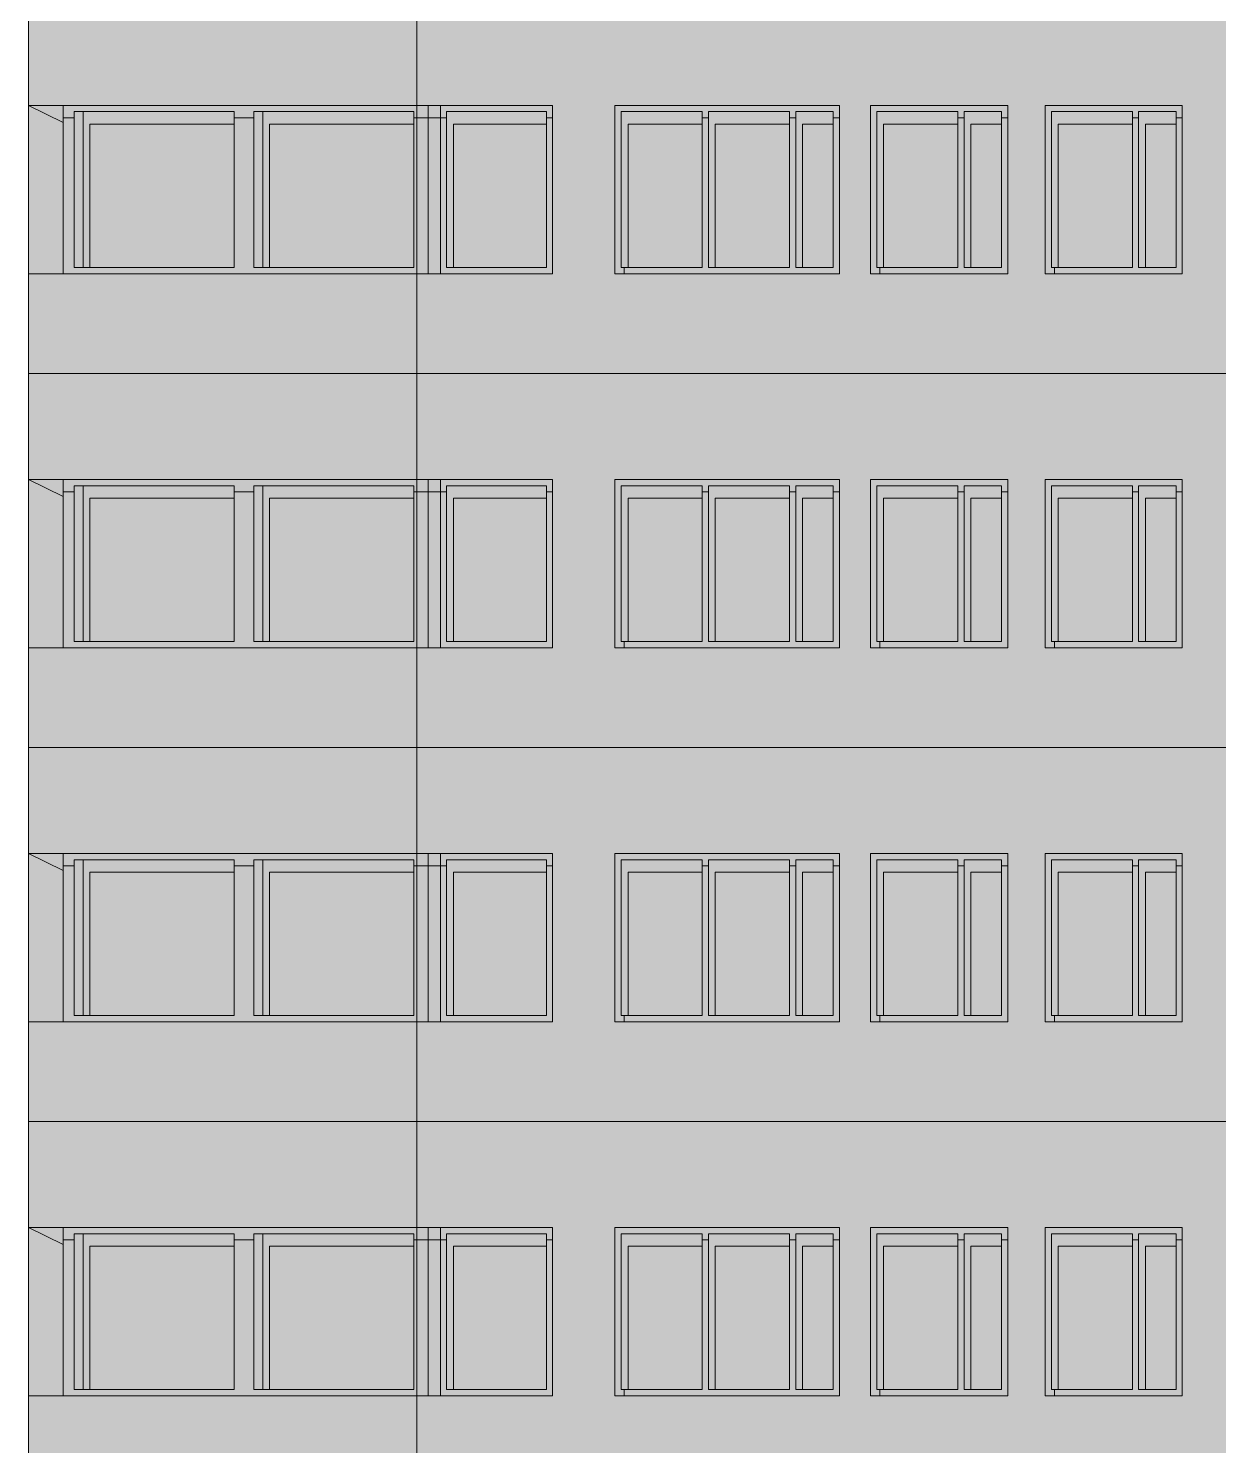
# Model space of a CAD drawing. Header units: millimetres. Extents: x 145836 to 266027, y 108786 to 206069.
# Drawn here: x 154510 to 159283, y 181599 to 187283 of the extents above; entities that cross this region are included whole.
import ezdxf

# ---------------------------------------------------------------- set-up
doc = ezdxf.new("R2010")
doc.units = ezdxf.units.MM
doc.layers.get('0').update_dxf_attribs({"color": 250})
doc.layers.add('hatch1', color=7, linetype='Continuous')

msp = doc.modelspace()

# ---------------------------------------------------------------- hatches: boundary and pattern name
at = {"lineweight": 13, "true_color": 0x787878}
for points in [[(154649.6, 186974), (154509.6, 186974), (154509.6, 186299), (154649.6, 186299)], [(154649.6, 185474), (154509.6, 185474), (154509.6, 184799), (154649.6, 184799)], [(154649.6, 183974), (154509.6, 183974), (154509.6, 183299), (154649.6, 183299)], [(154649.6, 182474), (154509.6, 182474), (154509.6, 181799), (154649.6, 181799)]]:
    msp.add_hatch(color=8, dxfattribs=at).paths.add_polyline_path(points)
at = {"lineweight": 13, "true_color": 0x5c5c5c}
for points in [[(154649.6, 186974), (154509.6, 186974), (154649.6, 186905.3)], [(154649.6, 185474), (154509.6, 185474), (154649.6, 185405.3)], [(154649.6, 183974), (154509.6, 183974), (154649.6, 183905.3)], [(154649.6, 182474), (154509.6, 182474), (154649.6, 182405.3)]]:
    msp.add_hatch(color=251, dxfattribs=at).paths.add_polyline_path(points)
at = {"lineweight": 13}
for color, points in [(253, [(154693.5, 186949), (155335.1, 186949), (155335.1, 186924), (155414.4, 186924), (155414.4, 186949), (156056, 186949), (156056, 186924), (156113, 186924), (156113, 186974), (154649.6, 186974), (154649.6, 186924), (154693.5, 186924)]), (255, [(154649.6, 186299), (156113, 186299), (156113, 186924), (156056, 186924), (156056, 186324), (155414.4, 186324), (155414.4, 186924), (155335.1, 186924), (155335.1, 186324), (154693.5, 186324), (154693.5, 186924), (154649.6, 186924)]), (253, [(154693.5, 185449), (155335.1, 185449), (155335.1, 185424), (155414.4, 185424), (155414.4, 185449), (156056, 185449), (156056, 185424), (156113, 185424), (156113, 185474), (154649.6, 185474), (154649.6, 185424), (154693.5, 185424)]), (255, [(154649.6, 184799), (156113, 184799), (156113, 185424), (156056, 185424), (156056, 184824), (155414.4, 184824), (155414.4, 185424), (155335.1, 185424), (155335.1, 184824), (154693.5, 184824), (154693.5, 185424), (154649.6, 185424)]), (253, [(154693.5, 183949), (155335.1, 183949), (155335.1, 183924), (155414.4, 183924), (155414.4, 183949), (156056, 183949), (156056, 183924), (156113, 183924), (156113, 183974), (154649.6, 183974), (154649.6, 183924), (154693.5, 183924)]), (255, [(154649.6, 183299), (156113, 183299), (156113, 183924), (156056, 183924), (156056, 183324), (155414.4, 183324), (155414.4, 183924), (155335.1, 183924), (155335.1, 183324), (154693.5, 183324), (154693.5, 183924), (154649.6, 183924)]), (253, [(154693.5, 182449), (155335.1, 182449), (155335.1, 182424), (155414.4, 182424), (155414.4, 182449), (156056, 182449), (156056, 182424), (156113, 182424), (156113, 182474), (154649.6, 182474), (154649.6, 182424), (154693.5, 182424)]), (255, [(154649.6, 181799), (156113, 181799), (156113, 182424), (156056, 182424), (156056, 181824), (155414.4, 181824), (155414.4, 182424), (155335.1, 182424), (155335.1, 181824), (154693.5, 181824), (154693.5, 182424), (154649.6, 182424)])]:
    msp.add_hatch(color=color, dxfattribs=at).paths.add_polyline_path(points)
h = msp.add_hatch(color=253, dxfattribs=at)
h.paths.add_polyline_path([(156113, 186974), (156113, 186924), (156162.1, 186924), (156162.1, 186974)])
h.paths.add_polyline_path([(156187.1, 186949), (156587.1, 186949), (156587.1, 186924), (156612.1, 186924), (156612.1, 186974), (156162.1, 186974), (156162.1, 186924), (156187.1, 186924)])
h = msp.add_hatch(color=253, dxfattribs=at)
h.dxf.hatch_style = 1
h.paths.add_polyline_path([(157762.1, 186974), (156862.1, 186974), (156862.1, 186299), (156899.5, 186299), (156899.5, 186324), (156887.1, 186324), (156887.1, 186949), (157212.1, 186949), (157212.1, 186924), (157237.1, 186924), (157237.1, 186949), (157562.1, 186949), (157562.1, 186924), (157587.1, 186924), (157587.1, 186949), (157737.1, 186949), (157737.1, 186924), (157762.1, 186924)])
h = msp.add_hatch(color=253, dxfattribs=at)
h.paths.add_polyline_path([(157887.1, 186299), (157924.5, 186299), (157924.5, 186324), (157912.1, 186324), (157912.1, 186949), (158237.1, 186949), (158237.1, 186924), (158262.1, 186924), (158262.1, 186949), (158412.1, 186949), (158412.1, 186924), (158437.1, 186924), (158437.1, 186974), (157887.1, 186974)])
h.paths.add_polyline_path([(158587.1, 186299), (158624.5, 186299), (158624.5, 186324), (158612.1, 186324), (158612.1, 186949), (158937.1, 186949), (158937.1, 186924), (158962.1, 186924), (158962.1, 186949), (159112.1, 186949), (159112.1, 186924), (159137.1, 186924), (159137.1, 186974), (158587.1, 186974)])
at = {"lineweight": 13, "true_color": 0x787878}
h = msp.add_hatch(color=8, dxfattribs=at)
h.paths.add_polyline_path([(154728.9, 186949), (154693.5, 186949), (154693.5, 186324), (154728.9, 186324)])
h.paths.add_polyline_path([(155449.7, 186949), (155414.4, 186949), (155414.4, 186324), (155449.7, 186324)])
at = {"lineweight": 13, "true_color": 0x5c6d75}
for points in [[(155335.1, 186899), (155335.1, 186949), (154728.9, 186949), (154728.9, 186324), (154756.3, 186324), (154756.3, 186899)], [(155335.1, 185399), (155335.1, 185449), (154728.9, 185449), (154728.9, 184824), (154756.3, 184824), (154756.3, 185399)], [(155335.1, 183899), (155335.1, 183949), (154728.9, 183949), (154728.9, 183324), (154756.3, 183324), (154756.3, 183899)], [(155335.1, 182399), (155335.1, 182449), (154728.9, 182449), (154728.9, 181824), (154756.3, 181824), (154756.3, 182399)]]:
    msp.add_hatch(color=147, dxfattribs=at).paths.add_polyline_path(points)
at = {"lineweight": 13, "true_color": 0x70858f}
h = msp.add_hatch(color=8, dxfattribs=at)
h.paths.add_polyline_path([(154756.3, 186899), (154756.3, 186324), (155335.1, 186324), (155335.1, 186899)])
h.paths.add_polyline_path([(155477.1, 186324), (156056, 186324), (156056, 186899), (155477.1, 186899)])
at = {"lineweight": 13, "true_color": 0x5c6d75}
h = msp.add_hatch(color=147, dxfattribs=at)
h.paths.add_polyline_path([(156587.1, 186899), (156587.1, 186949), (156187.1, 186949), (156187.1, 186324), (156214.5, 186324), (156214.5, 186899)])
h.paths.add_polyline_path([(156056, 186899), (156056, 186949), (155449.7, 186949), (155449.7, 186324), (155477.1, 186324), (155477.1, 186899)])
at = {"lineweight": 13}
h = msp.add_hatch(color=255, dxfattribs=at)
h.paths.add_polyline_path([(156187.1, 186924), (156162.1, 186924), (156162.1, 186299), (156612.1, 186299), (156612.1, 186924), (156587.1, 186924), (156587.1, 186324), (156187.1, 186324)])
h.paths.add_polyline_path([(156162.1, 186924), (156113, 186924), (156113, 186299), (156162.1, 186299)])
at = {"lineweight": 13, "true_color": 0x70858f}
for points in [[(156587.1, 186899), (156214.5, 186899), (156214.5, 186324), (156587.1, 186324)], [(156587.1, 185399), (156214.5, 185399), (156214.5, 184824), (156587.1, 184824)], [(156587.1, 183899), (156214.5, 183899), (156214.5, 183324), (156587.1, 183324)], [(156587.1, 182399), (156214.5, 182399), (156214.5, 181824), (156587.1, 181824)]]:
    msp.add_hatch(color=8, dxfattribs=at).paths.add_polyline_path(points)
at = {"lineweight": 13, "true_color": 0x5c6d75}
h = msp.add_hatch(color=147, dxfattribs=at)
h.dxf.hatch_style = 1
h.paths.add_polyline_path([(157212.1, 186899), (157212.1, 186949), (156887.1, 186949), (156887.1, 186324), (156914.5, 186324), (156914.5, 186899)])
h.paths.add_polyline_path([(157562.1, 186899), (157562.1, 186949), (157237.1, 186949), (157237.1, 186324), (157264.5, 186324), (157264.5, 186899)])
h.paths.add_polyline_path([(157737.1, 186899), (157737.1, 186949), (157587.1, 186949), (157587.1, 186324), (157614.5, 186324), (157614.5, 186899)])
at = {"lineweight": 13}
h = msp.add_hatch(color=255, dxfattribs=at)
h.dxf.hatch_style = 1
h.paths.add_polyline_path([(157762.1, 186924), (157737.1, 186924), (157737.1, 186324), (157587.1, 186324), (157587.1, 186924), (157562.1, 186924), (157562.1, 186324), (157237.1, 186324), (157237.1, 186924), (157212.1, 186924), (157212.1, 186324), (156899.5, 186324), (156899.5, 186299), (157762.1, 186299)])
at = {"lineweight": 13, "true_color": 0x70858f}
h = msp.add_hatch(color=8, dxfattribs=at)
h.dxf.hatch_style = 1
h.paths.add_polyline_path([(157212.1, 186899), (156914.5, 186899), (156914.5, 186324), (157212.1, 186324)])
h.paths.add_polyline_path([(157264.5, 186324), (157562.1, 186324), (157562.1, 186899), (157264.5, 186899)])
h.paths.add_polyline_path([(157737.1, 186899), (157614.5, 186899), (157614.5, 186324), (157737.1, 186324)])
at = {"lineweight": 13, "true_color": 0x5c6d75}
h = msp.add_hatch(color=147, dxfattribs=at)
h.paths.add_polyline_path([(157912.1, 186949), (157912.1, 186324), (157939.5, 186324), (157939.5, 186899), (158237.1, 186899), (158237.1, 186949)])
h.paths.add_polyline_path([(158262.1, 186949), (158262.1, 186324), (158289.5, 186324), (158289.5, 186899), (158412.1, 186899), (158412.1, 186949)])
at = {"lineweight": 13}
h = msp.add_hatch(color=255, dxfattribs=at)
h.paths.add_polyline_path([(158412.1, 186324), (158262.1, 186324), (158262.1, 186924), (158237.1, 186924), (158237.1, 186324), (157924.5, 186324), (157924.5, 186299), (158437.1, 186299), (158437.1, 186924), (158412.1, 186924)])
h.paths.add_polyline_path([(159137.1, 186924), (159112.1, 186924), (159112.1, 186324), (158962.1, 186324), (158962.1, 186924), (158937.1, 186924), (158937.1, 186324), (158624.5, 186324), (158624.5, 186299), (159137.1, 186299)])
at = {"lineweight": 13, "true_color": 0x70858f}
h = msp.add_hatch(color=8, dxfattribs=at)
h.paths.add_polyline_path([(158937.1, 186899), (158639.5, 186899), (158639.5, 186324), (158937.1, 186324)])
h.paths.add_polyline_path([(158989.5, 186324), (159112.1, 186324), (159112.1, 186899), (158989.5, 186899)])
h.paths.add_polyline_path([(158412.1, 186899), (158289.5, 186899), (158289.5, 186324), (158412.1, 186324)])
h.paths.add_polyline_path([(158237.1, 186899), (157939.5, 186899), (157939.5, 186324), (158237.1, 186324)])
at = {"lineweight": 13, "true_color": 0x5c6d75}
h = msp.add_hatch(color=147, dxfattribs=at)
h.paths.add_polyline_path([(158937.1, 186899), (158937.1, 186949), (158612.1, 186949), (158612.1, 186324), (158639.5, 186324), (158639.5, 186899)])
h.paths.add_polyline_path([(159112.1, 186899), (159112.1, 186949), (158962.1, 186949), (158962.1, 186324), (158989.5, 186324), (158989.5, 186899)])
at = {"lineweight": 13}
h = msp.add_hatch(color=253, dxfattribs=at)
h.paths.add_polyline_path([(156113, 185474), (156113, 185424), (156162.1, 185424), (156162.1, 185474)])
h.paths.add_polyline_path([(156187.1, 185449), (156587.1, 185449), (156587.1, 185424), (156612.1, 185424), (156612.1, 185474), (156162.1, 185474), (156162.1, 185424), (156187.1, 185424)])
h = msp.add_hatch(color=253, dxfattribs=at)
h.dxf.hatch_style = 1
h.paths.add_polyline_path([(157762.1, 185474), (156862.1, 185474), (156862.1, 184799), (156899.5, 184799), (156899.5, 184824), (156887.1, 184824), (156887.1, 185449), (157212.1, 185449), (157212.1, 185424), (157237.1, 185424), (157237.1, 185449), (157562.1, 185449), (157562.1, 185424), (157587.1, 185424), (157587.1, 185449), (157737.1, 185449), (157737.1, 185424), (157762.1, 185424)])
h = msp.add_hatch(color=253, dxfattribs=at)
h.paths.add_polyline_path([(157887.1, 184799), (157924.5, 184799), (157924.5, 184824), (157912.1, 184824), (157912.1, 185449), (158237.1, 185449), (158237.1, 185424), (158262.1, 185424), (158262.1, 185449), (158412.1, 185449), (158412.1, 185424), (158437.1, 185424), (158437.1, 185474), (157887.1, 185474)])
h.paths.add_polyline_path([(158587.1, 184799), (158624.5, 184799), (158624.5, 184824), (158612.1, 184824), (158612.1, 185449), (158937.1, 185449), (158937.1, 185424), (158962.1, 185424), (158962.1, 185449), (159112.1, 185449), (159112.1, 185424), (159137.1, 185424), (159137.1, 185474), (158587.1, 185474)])
at = {"lineweight": 13, "true_color": 0x787878}
h = msp.add_hatch(color=8, dxfattribs=at)
h.paths.add_polyline_path([(154728.9, 185449), (154693.5, 185449), (154693.5, 184824), (154728.9, 184824)])
h.paths.add_polyline_path([(155449.7, 185449), (155414.4, 185449), (155414.4, 184824), (155449.7, 184824)])
at = {"lineweight": 13, "true_color": 0x5c6d75}
h = msp.add_hatch(color=147, dxfattribs=at)
h.paths.add_polyline_path([(156587.1, 185399), (156587.1, 185449), (156187.1, 185449), (156187.1, 184824), (156214.5, 184824), (156214.5, 185399)])
h.paths.add_polyline_path([(156056, 185399), (156056, 185449), (155449.7, 185449), (155449.7, 184824), (155477.1, 184824), (155477.1, 185399)])
at = {"lineweight": 13}
h = msp.add_hatch(color=255, dxfattribs=at)
h.paths.add_polyline_path([(156187.1, 185424), (156162.1, 185424), (156162.1, 184799), (156612.1, 184799), (156612.1, 185424), (156587.1, 185424), (156587.1, 184824), (156187.1, 184824)])
h.paths.add_polyline_path([(156162.1, 185424), (156113, 185424), (156113, 184799), (156162.1, 184799)])
at = {"lineweight": 13, "true_color": 0x5c6d75}
h = msp.add_hatch(color=147, dxfattribs=at)
h.dxf.hatch_style = 1
h.paths.add_polyline_path([(157212.1, 185399), (157212.1, 185449), (156887.1, 185449), (156887.1, 184824), (156914.5, 184824), (156914.5, 185399)])
h.paths.add_polyline_path([(157562.1, 185399), (157562.1, 185449), (157237.1, 185449), (157237.1, 184824), (157264.5, 184824), (157264.5, 185399)])
h.paths.add_polyline_path([(157737.1, 185399), (157737.1, 185449), (157587.1, 185449), (157587.1, 184824), (157614.5, 184824), (157614.5, 185399)])
at = {"lineweight": 13}
h = msp.add_hatch(color=255, dxfattribs=at)
h.dxf.hatch_style = 1
h.paths.add_polyline_path([(157762.1, 185424), (157737.1, 185424), (157737.1, 184824), (157587.1, 184824), (157587.1, 185424), (157562.1, 185424), (157562.1, 184824), (157237.1, 184824), (157237.1, 185424), (157212.1, 185424), (157212.1, 184824), (156899.5, 184824), (156899.5, 184799), (157762.1, 184799)])
at = {"lineweight": 13, "true_color": 0x5c6d75}
h = msp.add_hatch(color=147, dxfattribs=at)
h.paths.add_polyline_path([(157912.1, 185449), (157912.1, 184824), (157939.5, 184824), (157939.5, 185399), (158237.1, 185399), (158237.1, 185449)])
h.paths.add_polyline_path([(158262.1, 185449), (158262.1, 184824), (158289.5, 184824), (158289.5, 185399), (158412.1, 185399), (158412.1, 185449)])
at = {"lineweight": 13}
h = msp.add_hatch(color=255, dxfattribs=at)
h.paths.add_polyline_path([(158412.1, 184824), (158262.1, 184824), (158262.1, 185424), (158237.1, 185424), (158237.1, 184824), (157924.5, 184824), (157924.5, 184799), (158437.1, 184799), (158437.1, 185424), (158412.1, 185424)])
h.paths.add_polyline_path([(159137.1, 185424), (159112.1, 185424), (159112.1, 184824), (158962.1, 184824), (158962.1, 185424), (158937.1, 185424), (158937.1, 184824), (158624.5, 184824), (158624.5, 184799), (159137.1, 184799)])
at = {"lineweight": 13, "true_color": 0x5c6d75}
h = msp.add_hatch(color=147, dxfattribs=at)
h.paths.add_polyline_path([(158937.1, 185399), (158937.1, 185449), (158612.1, 185449), (158612.1, 184824), (158639.5, 184824), (158639.5, 185399)])
h.paths.add_polyline_path([(159112.1, 185399), (159112.1, 185449), (158962.1, 185449), (158962.1, 184824), (158989.5, 184824), (158989.5, 185399)])
at = {"lineweight": 13, "true_color": 0x70858f}
h = msp.add_hatch(color=8, dxfattribs=at)
h.paths.add_polyline_path([(154756.3, 185399), (154756.3, 184824), (155335.1, 184824), (155335.1, 185399)])
h.paths.add_polyline_path([(155477.1, 184824), (156056, 184824), (156056, 185399), (155477.1, 185399)])
h = msp.add_hatch(color=8, dxfattribs=at)
h.dxf.hatch_style = 1
h.paths.add_polyline_path([(157212.1, 185399), (156914.5, 185399), (156914.5, 184824), (157212.1, 184824)])
h.paths.add_polyline_path([(157264.5, 184824), (157562.1, 184824), (157562.1, 185399), (157264.5, 185399)])
h.paths.add_polyline_path([(157737.1, 185399), (157614.5, 185399), (157614.5, 184824), (157737.1, 184824)])
h = msp.add_hatch(color=8, dxfattribs=at)
h.paths.add_polyline_path([(158937.1, 185399), (158639.5, 185399), (158639.5, 184824), (158937.1, 184824)])
h.paths.add_polyline_path([(158989.5, 184824), (159112.1, 184824), (159112.1, 185399), (158989.5, 185399)])
h.paths.add_polyline_path([(158412.1, 185399), (158289.5, 185399), (158289.5, 184824), (158412.1, 184824)])
h.paths.add_polyline_path([(158237.1, 185399), (157939.5, 185399), (157939.5, 184824), (158237.1, 184824)])
at = {"lineweight": 13, "true_color": 0x787878}
h = msp.add_hatch(color=8, dxfattribs=at)
h.paths.add_polyline_path([(154728.9, 183949), (154693.5, 183949), (154693.5, 183324), (154728.9, 183324)])
h.paths.add_polyline_path([(155449.7, 183949), (155414.4, 183949), (155414.4, 183324), (155449.7, 183324)])
at = {"lineweight": 13, "true_color": 0x5c6d75}
h = msp.add_hatch(color=147, dxfattribs=at)
h.paths.add_polyline_path([(156587.1, 183899), (156587.1, 183949), (156187.1, 183949), (156187.1, 183324), (156214.5, 183324), (156214.5, 183899)])
h.paths.add_polyline_path([(156056, 183899), (156056, 183949), (155449.7, 183949), (155449.7, 183324), (155477.1, 183324), (155477.1, 183899)])
at = {"lineweight": 13}
h = msp.add_hatch(color=253, dxfattribs=at)
h.paths.add_polyline_path([(156113, 183974), (156113, 183924), (156162.1, 183924), (156162.1, 183974)])
h.paths.add_polyline_path([(156187.1, 183949), (156587.1, 183949), (156587.1, 183924), (156612.1, 183924), (156612.1, 183974), (156162.1, 183974), (156162.1, 183924), (156187.1, 183924)])
h = msp.add_hatch(color=253, dxfattribs=at)
h.dxf.hatch_style = 1
h.paths.add_polyline_path([(157762.1, 183974), (156862.1, 183974), (156862.1, 183299), (156899.5, 183299), (156899.5, 183324), (156887.1, 183324), (156887.1, 183949), (157212.1, 183949), (157212.1, 183924), (157237.1, 183924), (157237.1, 183949), (157562.1, 183949), (157562.1, 183924), (157587.1, 183924), (157587.1, 183949), (157737.1, 183949), (157737.1, 183924), (157762.1, 183924)])
at = {"lineweight": 13, "true_color": 0x5c6d75}
h = msp.add_hatch(color=147, dxfattribs=at)
h.dxf.hatch_style = 1
h.paths.add_polyline_path([(157212.1, 183899), (157212.1, 183949), (156887.1, 183949), (156887.1, 183324), (156914.5, 183324), (156914.5, 183899)])
h.paths.add_polyline_path([(157562.1, 183899), (157562.1, 183949), (157237.1, 183949), (157237.1, 183324), (157264.5, 183324), (157264.5, 183899)])
h.paths.add_polyline_path([(157737.1, 183899), (157737.1, 183949), (157587.1, 183949), (157587.1, 183324), (157614.5, 183324), (157614.5, 183899)])
at = {"lineweight": 13}
h = msp.add_hatch(color=253, dxfattribs=at)
h.paths.add_polyline_path([(157887.1, 183299), (157924.5, 183299), (157924.5, 183324), (157912.1, 183324), (157912.1, 183949), (158237.1, 183949), (158237.1, 183924), (158262.1, 183924), (158262.1, 183949), (158412.1, 183949), (158412.1, 183924), (158437.1, 183924), (158437.1, 183974), (157887.1, 183974)])
h.paths.add_polyline_path([(158587.1, 183299), (158624.5, 183299), (158624.5, 183324), (158612.1, 183324), (158612.1, 183949), (158937.1, 183949), (158937.1, 183924), (158962.1, 183924), (158962.1, 183949), (159112.1, 183949), (159112.1, 183924), (159137.1, 183924), (159137.1, 183974), (158587.1, 183974)])
at = {"lineweight": 13, "true_color": 0x5c6d75}
h = msp.add_hatch(color=147, dxfattribs=at)
h.paths.add_polyline_path([(157912.1, 183949), (157912.1, 183324), (157939.5, 183324), (157939.5, 183899), (158237.1, 183899), (158237.1, 183949)])
h.paths.add_polyline_path([(158262.1, 183949), (158262.1, 183324), (158289.5, 183324), (158289.5, 183899), (158412.1, 183899), (158412.1, 183949)])
h = msp.add_hatch(color=147, dxfattribs=at)
h.paths.add_polyline_path([(158937.1, 183899), (158937.1, 183949), (158612.1, 183949), (158612.1, 183324), (158639.5, 183324), (158639.5, 183899)])
h.paths.add_polyline_path([(159112.1, 183899), (159112.1, 183949), (158962.1, 183949), (158962.1, 183324), (158989.5, 183324), (158989.5, 183899)])
at = {"lineweight": 13, "true_color": 0x70858f}
h = msp.add_hatch(color=8, dxfattribs=at)
h.paths.add_polyline_path([(154756.3, 183899), (154756.3, 183324), (155335.1, 183324), (155335.1, 183899)])
h.paths.add_polyline_path([(155477.1, 183324), (156056, 183324), (156056, 183899), (155477.1, 183899)])
at = {"lineweight": 13}
h = msp.add_hatch(color=255, dxfattribs=at)
h.paths.add_polyline_path([(156187.1, 183924), (156162.1, 183924), (156162.1, 183299), (156612.1, 183299), (156612.1, 183924), (156587.1, 183924), (156587.1, 183324), (156187.1, 183324)])
h.paths.add_polyline_path([(156162.1, 183924), (156113, 183924), (156113, 183299), (156162.1, 183299)])
h = msp.add_hatch(color=255, dxfattribs=at)
h.dxf.hatch_style = 1
h.paths.add_polyline_path([(157762.1, 183924), (157737.1, 183924), (157737.1, 183324), (157587.1, 183324), (157587.1, 183924), (157562.1, 183924), (157562.1, 183324), (157237.1, 183324), (157237.1, 183924), (157212.1, 183924), (157212.1, 183324), (156899.5, 183324), (156899.5, 183299), (157762.1, 183299)])
at = {"lineweight": 13, "true_color": 0x70858f}
h = msp.add_hatch(color=8, dxfattribs=at)
h.dxf.hatch_style = 1
h.paths.add_polyline_path([(157212.1, 183899), (156914.5, 183899), (156914.5, 183324), (157212.1, 183324)])
h.paths.add_polyline_path([(157264.5, 183324), (157562.1, 183324), (157562.1, 183899), (157264.5, 183899)])
h.paths.add_polyline_path([(157737.1, 183899), (157614.5, 183899), (157614.5, 183324), (157737.1, 183324)])
at = {"lineweight": 13}
h = msp.add_hatch(color=255, dxfattribs=at)
h.paths.add_polyline_path([(158412.1, 183324), (158262.1, 183324), (158262.1, 183924), (158237.1, 183924), (158237.1, 183324), (157924.5, 183324), (157924.5, 183299), (158437.1, 183299), (158437.1, 183924), (158412.1, 183924)])
h.paths.add_polyline_path([(159137.1, 183924), (159112.1, 183924), (159112.1, 183324), (158962.1, 183324), (158962.1, 183924), (158937.1, 183924), (158937.1, 183324), (158624.5, 183324), (158624.5, 183299), (159137.1, 183299)])
at = {"lineweight": 13, "true_color": 0x70858f}
h = msp.add_hatch(color=8, dxfattribs=at)
h.paths.add_polyline_path([(158937.1, 183899), (158639.5, 183899), (158639.5, 183324), (158937.1, 183324)])
h.paths.add_polyline_path([(158989.5, 183324), (159112.1, 183324), (159112.1, 183899), (158989.5, 183899)])
h.paths.add_polyline_path([(158412.1, 183899), (158289.5, 183899), (158289.5, 183324), (158412.1, 183324)])
h.paths.add_polyline_path([(158237.1, 183899), (157939.5, 183899), (157939.5, 183324), (158237.1, 183324)])
at = {"lineweight": 13}
h = msp.add_hatch(color=253, dxfattribs=at)
h.paths.add_polyline_path([(156113, 182474), (156113, 182424), (156162.1, 182424), (156162.1, 182474)])
h.paths.add_polyline_path([(156187.1, 182449), (156587.1, 182449), (156587.1, 182424), (156612.1, 182424), (156612.1, 182474), (156162.1, 182474), (156162.1, 182424), (156187.1, 182424)])
h = msp.add_hatch(color=253, dxfattribs=at)
h.dxf.hatch_style = 1
h.paths.add_polyline_path([(157762.1, 182474), (156862.1, 182474), (156862.1, 181799), (156899.5, 181799), (156899.5, 181824), (156887.1, 181824), (156887.1, 182449), (157212.1, 182449), (157212.1, 182424), (157237.1, 182424), (157237.1, 182449), (157562.1, 182449), (157562.1, 182424), (157587.1, 182424), (157587.1, 182449), (157737.1, 182449), (157737.1, 182424), (157762.1, 182424)])
h = msp.add_hatch(color=253, dxfattribs=at)
h.paths.add_polyline_path([(157887.1, 181799), (157924.5, 181799), (157924.5, 181824), (157912.1, 181824), (157912.1, 182449), (158237.1, 182449), (158237.1, 182424), (158262.1, 182424), (158262.1, 182449), (158412.1, 182449), (158412.1, 182424), (158437.1, 182424), (158437.1, 182474), (157887.1, 182474)])
h.paths.add_polyline_path([(158587.1, 181799), (158624.5, 181799), (158624.5, 181824), (158612.1, 181824), (158612.1, 182449), (158937.1, 182449), (158937.1, 182424), (158962.1, 182424), (158962.1, 182449), (159112.1, 182449), (159112.1, 182424), (159137.1, 182424), (159137.1, 182474), (158587.1, 182474)])
at = {"lineweight": 13, "true_color": 0x787878}
h = msp.add_hatch(color=8, dxfattribs=at)
h.paths.add_polyline_path([(154728.9, 182449), (154693.5, 182449), (154693.5, 181824), (154728.9, 181824)])
h.paths.add_polyline_path([(155449.7, 182449), (155414.4, 182449), (155414.4, 181824), (155449.7, 181824)])
at = {"lineweight": 13, "true_color": 0x5c6d75}
h = msp.add_hatch(color=147, dxfattribs=at)
h.paths.add_polyline_path([(156587.1, 182399), (156587.1, 182449), (156187.1, 182449), (156187.1, 181824), (156214.5, 181824), (156214.5, 182399)])
h.paths.add_polyline_path([(156056, 182399), (156056, 182449), (155449.7, 182449), (155449.7, 181824), (155477.1, 181824), (155477.1, 182399)])
at = {"lineweight": 13}
h = msp.add_hatch(color=255, dxfattribs=at)
h.paths.add_polyline_path([(156187.1, 182424), (156162.1, 182424), (156162.1, 181799), (156612.1, 181799), (156612.1, 182424), (156587.1, 182424), (156587.1, 181824), (156187.1, 181824)])
h.paths.add_polyline_path([(156162.1, 182424), (156113, 182424), (156113, 181799), (156162.1, 181799)])
at = {"lineweight": 13, "true_color": 0x5c6d75}
h = msp.add_hatch(color=147, dxfattribs=at)
h.dxf.hatch_style = 1
h.paths.add_polyline_path([(157212.1, 182399), (157212.1, 182449), (156887.1, 182449), (156887.1, 181824), (156914.5, 181824), (156914.5, 182399)])
h.paths.add_polyline_path([(157562.1, 182399), (157562.1, 182449), (157237.1, 182449), (157237.1, 181824), (157264.5, 181824), (157264.5, 182399)])
h.paths.add_polyline_path([(157737.1, 182399), (157737.1, 182449), (157587.1, 182449), (157587.1, 181824), (157614.5, 181824), (157614.5, 182399)])
at = {"lineweight": 13}
h = msp.add_hatch(color=255, dxfattribs=at)
h.dxf.hatch_style = 1
h.paths.add_polyline_path([(157762.1, 182424), (157737.1, 182424), (157737.1, 181824), (157587.1, 181824), (157587.1, 182424), (157562.1, 182424), (157562.1, 181824), (157237.1, 181824), (157237.1, 182424), (157212.1, 182424), (157212.1, 181824), (156899.5, 181824), (156899.5, 181799), (157762.1, 181799)])
at = {"lineweight": 13, "true_color": 0x5c6d75}
h = msp.add_hatch(color=147, dxfattribs=at)
h.paths.add_polyline_path([(157912.1, 182449), (157912.1, 181824), (157939.5, 181824), (157939.5, 182399), (158237.1, 182399), (158237.1, 182449)])
h.paths.add_polyline_path([(158262.1, 182449), (158262.1, 181824), (158289.5, 181824), (158289.5, 182399), (158412.1, 182399), (158412.1, 182449)])
at = {"lineweight": 13}
h = msp.add_hatch(color=255, dxfattribs=at)
h.paths.add_polyline_path([(158412.1, 181824), (158262.1, 181824), (158262.1, 182424), (158237.1, 182424), (158237.1, 181824), (157924.5, 181824), (157924.5, 181799), (158437.1, 181799), (158437.1, 182424), (158412.1, 182424)])
h.paths.add_polyline_path([(159137.1, 182424), (159112.1, 182424), (159112.1, 181824), (158962.1, 181824), (158962.1, 182424), (158937.1, 182424), (158937.1, 181824), (158624.5, 181824), (158624.5, 181799), (159137.1, 181799)])
at = {"lineweight": 13, "true_color": 0x5c6d75}
h = msp.add_hatch(color=147, dxfattribs=at)
h.paths.add_polyline_path([(158937.1, 182399), (158937.1, 182449), (158612.1, 182449), (158612.1, 181824), (158639.5, 181824), (158639.5, 182399)])
h.paths.add_polyline_path([(159112.1, 182399), (159112.1, 182449), (158962.1, 182449), (158962.1, 181824), (158989.5, 181824), (158989.5, 182399)])
at = {"lineweight": 13, "true_color": 0x70858f}
h = msp.add_hatch(color=8, dxfattribs=at)
h.paths.add_polyline_path([(154756.3, 182399), (154756.3, 181824), (155335.1, 181824), (155335.1, 182399)])
h.paths.add_polyline_path([(155477.1, 181824), (156056, 181824), (156056, 182399), (155477.1, 182399)])
h = msp.add_hatch(color=8, dxfattribs=at)
h.dxf.hatch_style = 1
h.paths.add_polyline_path([(157212.1, 182399), (156914.5, 182399), (156914.5, 181824), (157212.1, 181824)])
h.paths.add_polyline_path([(157264.5, 181824), (157562.1, 181824), (157562.1, 182399), (157264.5, 182399)])
h.paths.add_polyline_path([(157737.1, 182399), (157614.5, 182399), (157614.5, 181824), (157737.1, 181824)])
h = msp.add_hatch(color=8, dxfattribs=at)
h.paths.add_polyline_path([(158937.1, 182399), (158639.5, 182399), (158639.5, 181824), (158937.1, 181824)])
h.paths.add_polyline_path([(158989.5, 181824), (159112.1, 181824), (159112.1, 182399), (158989.5, 182399)])
h.paths.add_polyline_path([(158412.1, 182399), (158289.5, 182399), (158289.5, 181824), (158412.1, 181824)])
h.paths.add_polyline_path([(158237.1, 182399), (157939.5, 182399), (157939.5, 181824), (158237.1, 181824)])
at = {"layer": 'hatch1', "lineweight": 13, "true_color": 0xf6eec1}
h = msp.add_hatch(color=254, dxfattribs=at)
h.dxf.hatch_style = 1
h.paths.add_polyline_path([(154509.6, 187799), (154509.6, 187399), (156067.2, 187399), (156067.2, 187799)])
h.paths.add_polyline_path([(154509.6, 187399), (154509.6, 186974), (156067.2, 186974), (156067.2, 187399)])
h.paths.add_polyline_path([(156067.2, 185899), (156067.2, 186299), (154509.6, 186299), (154509.6, 185899)])
h.paths.add_polyline_path([(154509.6, 185899), (154509.6, 185474), (156067.2, 185474), (156067.2, 185899)])
at = {"layer": 'hatch1', "lineweight": 13, "true_color": 0xf1e5a2}
h = msp.add_hatch(color=41, dxfattribs=at)
h.dxf.hatch_style = 1
h.paths.add_polyline_path([(156067.2, 187399), (156067.2, 186974), (156612.1, 186974), (156612.1, 186299), (156067.2, 186299), (156067.2, 185899), (159552.1, 185899), (159552.1, 187399)])
h.paths.add_polyline_path([(157887.1, 186974), (158437.1, 186974), (158437.1, 186299), (157887.1, 186299)], flags=16)
h.paths.add_polyline_path([(157912.1, 186949), (158237.1, 186949), (158412.1, 186949), (158412.1, 186324), (158262.1, 186324), (157912.1, 186324)], flags=0)
h.paths.add_polyline_path([(157762.1, 186974), (157762.1, 186299), (156862.1, 186299), (156862.1, 186974)], flags=16)
h.paths.add_polyline_path([(157737.1, 186949), (157737.1, 186324), (157587.1, 186324), (157237.1, 186324), (156887.1, 186324), (156887.1, 186949), (157212.1, 186949), (157562.1, 186949)], flags=0)
h.paths.add_polyline_path([(158587.1, 186974), (159137.1, 186974), (159137.1, 186299), (158587.1, 186299)], flags=16)
h.paths.add_polyline_path([(158612.1, 186949), (158937.1, 186949), (159112.1, 186949), (159112.1, 186324), (158962.1, 186324), (158612.1, 186324)], flags=0)
h = msp.add_hatch(color=41, dxfattribs=at)
h.dxf.hatch_style = 1
h.paths.add_polyline_path([(159552.1, 185899), (156067.2, 185899), (156067.2, 185474), (156612.1, 185474), (156612.1, 184799), (156067.2, 184799), (156067.2, 184399), (159552.1, 184399)])
h.paths.add_polyline_path([(158587.1, 185474), (159137.1, 185474), (159137.1, 184799), (158587.1, 184799)], flags=16)
h.paths.add_polyline_path([(158437.1, 185474), (158437.1, 184799), (157887.1, 184799), (157887.1, 185474)], flags=16)
h.paths.add_polyline_path([(158412.1, 185449), (158412.1, 184824), (158262.1, 184824), (157912.1, 184824), (157912.1, 185449), (158237.1, 185449)], flags=0)
h.paths.add_polyline_path([(157762.1, 185474), (157762.1, 184799), (156862.1, 184799), (156862.1, 185474)], flags=16)
h.paths.add_polyline_path([(157737.1, 185449), (157737.1, 184824), (157587.1, 184824), (157237.1, 184824), (156887.1, 184824), (156887.1, 185449), (157212.1, 185449), (157562.1, 185449)], flags=0)
at = {"layer": 'hatch1', "lineweight": 13, "true_color": 0xf6eec1}
h = msp.add_hatch(color=254, dxfattribs=at)
h.dxf.hatch_style = 1
h.paths.add_polyline_path([(154509.6, 184799), (154509.6, 184399), (156067.2, 184399), (156067.2, 184799)])
h.paths.add_polyline_path([(154509.6, 184399), (154509.6, 183974), (156067.2, 183974), (156067.2, 184399)])
at = {"layer": 'hatch1', "lineweight": 13, "true_color": 0xf1e5a2}
h = msp.add_hatch(color=41, dxfattribs=at)
h.dxf.hatch_style = 1
h.paths.add_polyline_path([(156067.2, 184399), (156067.2, 183974), (156612.1, 183974), (156612.1, 183299), (156067.2, 183299), (156067.2, 182899), (159552.1, 182899), (159552.1, 184399)])
h.paths.add_polyline_path([(157762.1, 183974), (157762.1, 183299), (156862.1, 183299), (156862.1, 183974)], flags=16)
h.paths.add_polyline_path([(157737.1, 183949), (157737.1, 183324), (157587.1, 183324), (157237.1, 183324), (156887.1, 183324), (156887.1, 183949), (157212.1, 183949), (157562.1, 183949)], flags=0)
h.paths.add_polyline_path([(157887.1, 183974), (158437.1, 183974), (158437.1, 183299), (157887.1, 183299)], flags=16)
h.paths.add_polyline_path([(157912.1, 183949), (158237.1, 183949), (158412.1, 183949), (158412.1, 183324), (158262.1, 183324), (157912.1, 183324)], flags=0)
h.paths.add_polyline_path([(158587.1, 183974), (159137.1, 183974), (159137.1, 183299), (158587.1, 183299)], flags=16)
h.paths.add_polyline_path([(158612.1, 183949), (158937.1, 183949), (159112.1, 183949), (159112.1, 183324), (158962.1, 183324), (158612.1, 183324)], flags=0)
at = {"layer": 'hatch1', "lineweight": 13, "true_color": 0xf6eec1}
h = msp.add_hatch(color=254, dxfattribs=at)
h.dxf.hatch_style = 1
h.paths.add_polyline_path([(154509.6, 183299), (154509.6, 182899), (156067.2, 182899), (156067.2, 183299)])
h.paths.add_polyline_path([(154509.6, 182899), (154509.6, 182474), (156067.2, 182474), (156067.2, 182899)])
at = {"layer": 'hatch1', "lineweight": 13, "true_color": 0xf1e5a2}
h = msp.add_hatch(color=41, dxfattribs=at)
h.dxf.hatch_style = 1
h.paths.add_polyline_path([(156067.2, 182899), (156067.2, 182474), (156612.1, 182474), (156612.1, 181799), (156067.2, 181799), (156067.2, 181399), (159552.1, 181399), (159552.1, 182899)])
h.paths.add_polyline_path([(158587.1, 182474), (159137.1, 182474), (159137.1, 181799), (158587.1, 181799)], flags=16)
h.paths.add_polyline_path([(158612.1, 182449), (158937.1, 182449), (159112.1, 182449), (159112.1, 181824), (158962.1, 181824), (158612.1, 181824)], flags=0)
h.paths.add_polyline_path([(158437.1, 182474), (158437.1, 181799), (157887.1, 181799), (157887.1, 182474)], flags=16)
h.paths.add_polyline_path([(158412.1, 182449), (158412.1, 181824), (158262.1, 181824), (157912.1, 181824), (157912.1, 182449), (158237.1, 182449)], flags=0)
h.paths.add_polyline_path([(157762.1, 182474), (157762.1, 181799), (156862.1, 181799), (156862.1, 182474)], flags=16)
h.paths.add_polyline_path([(157737.1, 182449), (157737.1, 181824), (157587.1, 181824), (157237.1, 181824), (156887.1, 181824), (156887.1, 182449), (157212.1, 182449), (157562.1, 182449)], flags=0)
at = {"layer": 'hatch1', "lineweight": 13, "true_color": 0xf6eec1}
h = msp.add_hatch(color=254, dxfattribs=at)
h.dxf.hatch_style = 1
h.paths.add_polyline_path([(156067.2, 181399), (156067.2, 181799), (154509.6, 181799), (154509.6, 181399)])
h.paths.add_polyline_path([(154509.6, 181399), (154509.6, 180974), (156067.2, 180974), (156067.2, 181399)])

# ---------------------------------------------------------------- linework, layer by layer
at = {"lineweight": 20}
for p, q in [((154509.6, 168449), (154509.6, 201249)), ((156067.2, 167324), (156067.2, 201249)), ((156612.1, 186974), (154509.6, 186974)), ((156612.1, 186974), (154509.6, 186974)), ((154649.6, 186299), (154649.6, 186974)), ((156113, 186299), (156113, 186974)), ((156162.1, 186299), (156162.1, 186974)), ((156612.1, 186299), (156612.1, 186974)), ((156862.1, 186299), (156862.1, 186974)), ((157762.1, 186974), (156862.1, 186974)), ((157762.1, 186299), (157762.1, 186974)), ((157887.1, 186974), (158437.1, 186974)), ((157887.1, 186299), (157887.1, 186974)), ((158437.1, 186299), (158437.1, 186974)), ((158587.1, 186974), (159137.1, 186974)), ((158587.1, 186299), (158587.1, 186974)), ((159137.1, 186299), (159137.1, 186974)), ((155335.1, 186949), (154693.5, 186949)), ((154693.5, 186324), (154693.5, 186949)), ((154728.9, 186324), (154728.9, 186949)), ((155335.1, 186324), (155335.1, 186949)), ((156056, 186949), (155414.4, 186949)), ((155414.4, 186324), (155414.4, 186949)), ((155449.7, 186324), (155449.7, 186949)), ((156056, 186324), (156056, 186949)), ((156587.1, 186949), (156187.1, 186949)), ((156187.1, 186949), (156187.1, 186324)), ((156587.1, 186324), (156587.1, 186949)), ((157212.1, 186949), (156887.1, 186949)), ((156887.1, 186949), (156887.1, 186324)), ((157212.1, 186324), (157212.1, 186949)), ((157562.1, 186949), (157237.1, 186949)), ((157562.1, 186949), (157237.1, 186949)), ((157237.1, 186949), (157237.1, 186324)), ((157562.1, 186324), (157562.1, 186949)), ((157737.1, 186949), (157587.1, 186949)), ((157737.1, 186949), (157587.1, 186949)), ((157587.1, 186949), (157587.1, 186324)), ((157737.1, 186324), (157737.1, 186949)), ((158237.1, 186949), (157912.1, 186949)), ((158237.1, 186949), (157912.1, 186949)), ((157912.1, 186949), (157912.1, 186324)), ((158237.1, 186324), (158237.1, 186949)), ((158412.1, 186949), (158262.1, 186949)), ((158262.1, 186949), (158262.1, 186324)), ((158412.1, 186324), (158412.1, 186949)), ((158937.1, 186949), (158612.1, 186949)), ((158937.1, 186949), (158612.1, 186949)), ((158612.1, 186949), (158612.1, 186324)), ((158937.1, 186324), (158937.1, 186949)), ((159112.1, 186949), (158962.1, 186949)), ((158962.1, 186949), (158962.1, 186324)), ((159112.1, 186324), (159112.1, 186949)), ((156612.1, 186299), (154509.6, 186299)), ((156612.1, 186299), (154509.6, 186299)), ((155335.1, 186324), (154693.5, 186324)), ((156056, 186324), (155414.4, 186324)), ((156587.1, 186324), (156187.1, 186324)), ((157762.1, 186299), (156862.1, 186299)), ((157212.1, 186324), (156887.1, 186324)), ((157562.1, 186324), (157237.1, 186324)), ((157737.1, 186324), (157587.1, 186324)), ((157887.1, 186299), (158437.1, 186299)), ((158237.1, 186324), (157912.1, 186324)), ((158412.1, 186324), (158262.1, 186324)), ((158587.1, 186299), (159137.1, 186299)), ((158937.1, 186324), (158612.1, 186324)), ((159112.1, 186324), (158962.1, 186324)), ((168239.6, 185899), (154509.6, 185899)), ((156612.1, 185474), (154509.6, 185474)), ((154649.6, 184799), (154649.6, 185474)), ((156113, 184799), (156113, 185474)), ((156162.1, 184799), (156162.1, 185474)), ((155335.1, 185449), (154693.5, 185449)), ((154693.5, 184824), (154693.5, 185449)), ((154728.9, 184824), (154728.9, 185449)), ((155335.1, 184824), (155335.1, 185449)), ((156056, 185449), (155414.4, 185449)), ((155414.4, 184824), (155414.4, 185449)), ((155449.7, 184824), (155449.7, 185449)), ((156056, 184824), (156056, 185449)), ((156587.1, 185449), (156187.1, 185449)), ((156187.1, 185449), (156187.1, 184824)), ((156587.1, 184824), (156587.1, 185449)), ((157562.1, 185449), (157237.1, 185449)), ((157737.1, 185449), (157587.1, 185449)), ((158237.1, 185449), (157912.1, 185449)), ((158937.1, 185449), (158612.1, 185449)), ((158937.1, 185449), (158612.1, 185449)), ((158612.1, 185449), (158612.1, 184824)), ((158937.1, 184824), (158937.1, 185449)), ((159112.1, 185449), (158962.1, 185449)), ((158962.1, 185449), (158962.1, 184824)), ((159112.1, 184824), (159112.1, 185449)), ((156612.1, 184799), (154509.6, 184799)), ((155335.1, 184824), (154693.5, 184824)), ((156056, 184824), (155414.4, 184824)), ((156587.1, 184824), (156187.1, 184824)), ((158937.1, 184824), (158612.1, 184824)), ((159112.1, 184824), (158962.1, 184824)), ((168239.6, 184399), (154509.6, 184399)), ((156612.1, 183974), (154509.6, 183974)), ((156612.1, 183974), (154509.6, 183974)), ((154649.6, 183299), (154649.6, 183974)), ((155335.1, 183949), (154693.5, 183949)), ((154693.5, 183324), (154693.5, 183949)), ((154728.9, 183324), (154728.9, 183949)), ((155335.1, 183324), (155335.1, 183949)), ((156056, 183949), (155414.4, 183949)), ((155414.4, 183324), (155414.4, 183949)), ((155449.7, 183324), (155449.7, 183949)), ((156056, 183324), (156056, 183949)), ((156113, 183299), (156113, 183974)), ((156162.1, 183299), (156162.1, 183974)), ((156587.1, 183949), (156187.1, 183949)), ((156187.1, 183949), (156187.1, 183324)), ((156587.1, 183324), (156587.1, 183949)), ((156612.1, 183299), (156612.1, 183974)), ((156862.1, 183299), (156862.1, 183974)), ((157762.1, 183974), (156862.1, 183974)), ((157212.1, 183949), (156887.1, 183949)), ((156887.1, 183949), (156887.1, 183324)), ((157212.1, 183324), (157212.1, 183949)), ((157562.1, 183949), (157237.1, 183949)), ((157562.1, 183949), (157237.1, 183949)), ((157237.1, 183949), (157237.1, 183324)), ((157562.1, 183324), (157562.1, 183949)), ((157737.1, 183949), (157587.1, 183949)), ((157737.1, 183949), (157587.1, 183949)), ((157587.1, 183949), (157587.1, 183324)), ((157737.1, 183324), (157737.1, 183949)), ((157762.1, 183299), (157762.1, 183974)), ((157887.1, 183974), (158437.1, 183974)), ((157887.1, 183299), (157887.1, 183974)), ((158237.1, 183949), (157912.1, 183949)), ((158237.1, 183949), (157912.1, 183949)), ((157912.1, 183949), (157912.1, 183324)), ((158237.1, 183324), (158237.1, 183949)), ((158412.1, 183949), (158262.1, 183949)), ((158262.1, 183949), (158262.1, 183324)), ((158412.1, 183324), (158412.1, 183949)), ((158437.1, 183299), (158437.1, 183974)), ((158587.1, 183974), (159137.1, 183974)), ((158587.1, 183299), (158587.1, 183974)), ((158937.1, 183949), (158612.1, 183949)), ((158937.1, 183949), (158612.1, 183949)), ((158612.1, 183949), (158612.1, 183324)), ((158937.1, 183324), (158937.1, 183949)), ((159112.1, 183949), (158962.1, 183949)), ((158962.1, 183949), (158962.1, 183324)), ((159112.1, 183324), (159112.1, 183949)), ((159137.1, 183299), (159137.1, 183974)), ((155335.1, 183324), (154693.5, 183324)), ((156056, 183324), (155414.4, 183324)), ((156587.1, 183324), (156187.1, 183324)), ((157212.1, 183324), (156887.1, 183324)), ((157562.1, 183324), (157237.1, 183324)), ((157737.1, 183324), (157587.1, 183324)), ((158237.1, 183324), (157912.1, 183324)), ((158412.1, 183324), (158262.1, 183324)), ((158937.1, 183324), (158612.1, 183324)), ((159112.1, 183324), (158962.1, 183324)), ((156612.1, 183299), (154509.6, 183299)), ((156612.1, 183299), (154509.6, 183299)), ((157762.1, 183299), (156862.1, 183299)), ((157887.1, 183299), (158437.1, 183299)), ((158587.1, 183299), (159137.1, 183299)), ((168239.6, 182899), (154509.6, 182899)), ((156612.1, 182474), (154509.6, 182474)), ((156612.1, 182474), (154509.6, 182474)), ((154649.6, 181799), (154649.6, 182474)), ((156113, 181799), (156113, 182474)), ((156162.1, 181799), (156162.1, 182474)), ((156612.1, 181799), (156612.1, 182474)), ((156862.1, 181799), (156862.1, 182474)), ((157762.1, 182474), (156862.1, 182474)), ((157762.1, 181799), (157762.1, 182474)), ((157887.1, 182474), (158437.1, 182474)), ((157887.1, 181799), (157887.1, 182474)), ((158437.1, 181799), (158437.1, 182474)), ((158587.1, 182474), (159137.1, 182474)), ((158587.1, 181799), (158587.1, 182474)), ((159137.1, 181799), (159137.1, 182474)), ((155335.1, 182449), (154693.5, 182449)), ((154693.5, 181824), (154693.5, 182449)), ((154728.9, 181824), (154728.9, 182449)), ((155335.1, 181824), (155335.1, 182449)), ((156056, 182449), (155414.4, 182449)), ((155414.4, 181824), (155414.4, 182449)), ((155449.7, 181824), (155449.7, 182449)), ((156056, 181824), (156056, 182449)), ((156587.1, 182449), (156187.1, 182449)), ((156187.1, 182449), (156187.1, 181824)), ((156587.1, 181824), (156587.1, 182449)), ((157212.1, 182449), (156887.1, 182449)), ((156887.1, 182449), (156887.1, 181824)), ((157212.1, 181824), (157212.1, 182449)), ((157562.1, 182449), (157237.1, 182449)), ((157562.1, 182449), (157237.1, 182449)), ((157237.1, 182449), (157237.1, 181824)), ((157562.1, 181824), (157562.1, 182449)), ((157737.1, 182449), (157587.1, 182449)), ((157737.1, 182449), (157587.1, 182449)), ((157587.1, 182449), (157587.1, 181824)), ((157737.1, 181824), (157737.1, 182449)), ((158237.1, 182449), (157912.1, 182449)), ((158237.1, 182449), (157912.1, 182449)), ((157912.1, 182449), (157912.1, 181824)), ((158237.1, 181824), (158237.1, 182449)), ((158412.1, 182449), (158262.1, 182449)), ((158262.1, 182449), (158262.1, 181824)), ((158412.1, 181824), (158412.1, 182449)), ((158937.1, 182449), (158612.1, 182449)), ((158937.1, 182449), (158612.1, 182449)), ((158612.1, 182449), (158612.1, 181824)), ((158937.1, 181824), (158937.1, 182449)), ((159112.1, 182449), (158962.1, 182449)), ((158962.1, 182449), (158962.1, 181824)), ((159112.1, 181824), (159112.1, 182449)), ((156612.1, 181799), (154509.6, 181799)), ((156612.1, 181799), (154509.6, 181799)), ((155335.1, 181824), (154693.5, 181824)), ((156056, 181824), (155414.4, 181824)), ((156587.1, 181824), (156187.1, 181824)), ((157762.1, 181799), (156862.1, 181799)), ((157212.1, 181824), (156887.1, 181824)), ((157562.1, 181824), (157237.1, 181824)), ((157737.1, 181824), (157587.1, 181824)), ((157887.1, 181799), (158437.1, 181799)), ((158237.1, 181824), (157912.1, 181824)), ((158412.1, 181824), (158262.1, 181824)), ((158587.1, 181799), (159137.1, 181799)), ((158937.1, 181824), (158612.1, 181824)), ((159112.1, 181824), (158962.1, 181824))]:
    msp.add_line(p, q, dxfattribs=at)
at = {"color": 251, "lineweight": 13, "true_color": 0x5c5c5c}
for p, q in [((154509.6, 186974), (154649.6, 186905.3)), ((154509.6, 185474), (154649.6, 185405.3)), ((154509.6, 183974), (154649.6, 183905.3)), ((154509.6, 182474), (154649.6, 182405.3))]:
    msp.add_line(p, q, dxfattribs=at)
at = {"color": 253, "lineweight": 20}
for p, q in [((154693.5, 186924), (154649.6, 186924)), ((155414.4, 186924), (155335.1, 186924)), ((156187.1, 186924), (156056, 186924)), ((156612.1, 186924), (156587.1, 186924)), ((157237.1, 186924), (157212.1, 186924)), ((157587.1, 186924), (157562.1, 186924)), ((157762.1, 186924), (157737.1, 186924)), ((158262.1, 186924), (158237.1, 186924)), ((158437.1, 186924), (158412.1, 186924)), ((158962.1, 186924), (158937.1, 186924)), ((159137.1, 186924), (159112.1, 186924)), ((156899.5, 186324), (156899.5, 186299)), ((157924.5, 186324), (157924.5, 186299)), ((158624.5, 186324), (158624.5, 186299)), ((154693.5, 185424), (154649.6, 185424)), ((155414.4, 185424), (155335.1, 185424)), ((156187.1, 185424), (156056, 185424)), ((156612.1, 185424), (156587.1, 185424)), ((157762.1, 185424), (157737.1, 185424)), ((158437.1, 185424), (158412.1, 185424)), ((158962.1, 185424), (158937.1, 185424)), ((159137.1, 185424), (159112.1, 185424)), ((156899.5, 184824), (156899.5, 184799)), ((157924.5, 184824), (157924.5, 184799)), ((158624.5, 184824), (158624.5, 184799)), ((154693.5, 183924), (154649.6, 183924)), ((155414.4, 183924), (155335.1, 183924)), ((156187.1, 183924), (156056, 183924)), ((156612.1, 183924), (156587.1, 183924)), ((157237.1, 183924), (157212.1, 183924)), ((157587.1, 183924), (157562.1, 183924)), ((157762.1, 183924), (157737.1, 183924)), ((158262.1, 183924), (158237.1, 183924)), ((158437.1, 183924), (158412.1, 183924)), ((158962.1, 183924), (158937.1, 183924)), ((159137.1, 183924), (159112.1, 183924)), ((156899.5, 183324), (156899.5, 183299)), ((157924.5, 183324), (157924.5, 183299)), ((158624.5, 183324), (158624.5, 183299)), ((154693.5, 182424), (154649.6, 182424)), ((155414.4, 182424), (155335.1, 182424)), ((156187.1, 182424), (156056, 182424)), ((156612.1, 182424), (156587.1, 182424)), ((157237.1, 182424), (157212.1, 182424)), ((157587.1, 182424), (157562.1, 182424)), ((157762.1, 182424), (157737.1, 182424)), ((158262.1, 182424), (158237.1, 182424)), ((158437.1, 182424), (158412.1, 182424)), ((158962.1, 182424), (158937.1, 182424)), ((159137.1, 182424), (159112.1, 182424)), ((156899.5, 181824), (156899.5, 181799)), ((157924.5, 181824), (157924.5, 181799)), ((158624.5, 181824), (158624.5, 181799))]:
    msp.add_line(p, q, dxfattribs=at)
at = {"color": 147, "lineweight": 20, "true_color": 0x5c6d75}
for p, q in [((154756.3, 186899), (154756.3, 186324)), ((155335.1, 186899), (154756.3, 186899)), ((155477.1, 186899), (155477.1, 186324)), ((156056, 186899), (155477.1, 186899)), ((156587.1, 186899), (156214.5, 186899)), ((156214.5, 186899), (156214.5, 186324)), ((157212.1, 186899), (156914.5, 186899)), ((156914.5, 186899), (156914.5, 186324)), ((157562.1, 186899), (157264.5, 186899)), ((157264.5, 186899), (157264.5, 186324)), ((157737.1, 186899), (157614.5, 186899)), ((157614.5, 186899), (157614.5, 186324)), ((158237.1, 186899), (157939.5, 186899)), ((157939.5, 186899), (157939.5, 186324)), ((158412.1, 186899), (158289.5, 186899)), ((158289.5, 186899), (158289.5, 186324)), ((158937.1, 186899), (158639.5, 186899)), ((158639.5, 186899), (158639.5, 186324)), ((159112.1, 186899), (158989.5, 186899)), ((158989.5, 186899), (158989.5, 186324)), ((154756.3, 185399), (154756.3, 184824)), ((155335.1, 185399), (154756.3, 185399)), ((155477.1, 185399), (155477.1, 184824)), ((156056, 185399), (155477.1, 185399)), ((156587.1, 185399), (156214.5, 185399)), ((156214.5, 185399), (156214.5, 184824)), ((157212.1, 185399), (156914.5, 185399)), ((156914.5, 185399), (156914.5, 184824)), ((157562.1, 185399), (157264.5, 185399)), ((157264.5, 185399), (157264.5, 184824)), ((157737.1, 185399), (157614.5, 185399)), ((157614.5, 185399), (157614.5, 184824)), ((158237.1, 185399), (157939.5, 185399)), ((157939.5, 185399), (157939.5, 184824)), ((158412.1, 185399), (158289.5, 185399)), ((158289.5, 185399), (158289.5, 184824)), ((158937.1, 185399), (158639.5, 185399)), ((158639.5, 185399), (158639.5, 184824)), ((159112.1, 185399), (158989.5, 185399)), ((158989.5, 185399), (158989.5, 184824)), ((154756.3, 183899), (154756.3, 183324)), ((155335.1, 183899), (154756.3, 183899)), ((155477.1, 183899), (155477.1, 183324)), ((156056, 183899), (155477.1, 183899)), ((156587.1, 183899), (156214.5, 183899)), ((156214.5, 183899), (156214.5, 183324)), ((157212.1, 183899), (156914.5, 183899)), ((156914.5, 183899), (156914.5, 183324)), ((157562.1, 183899), (157264.5, 183899)), ((157264.5, 183899), (157264.5, 183324)), ((157737.1, 183899), (157614.5, 183899)), ((157614.5, 183899), (157614.5, 183324)), ((158237.1, 183899), (157939.5, 183899)), ((157939.5, 183899), (157939.5, 183324)), ((158412.1, 183899), (158289.5, 183899)), ((158289.5, 183899), (158289.5, 183324)), ((158937.1, 183899), (158639.5, 183899)), ((158639.5, 183899), (158639.5, 183324)), ((159112.1, 183899), (158989.5, 183899)), ((158989.5, 183899), (158989.5, 183324)), ((154756.3, 182399), (154756.3, 181824)), ((155335.1, 182399), (154756.3, 182399)), ((155477.1, 182399), (155477.1, 181824)), ((156056, 182399), (155477.1, 182399)), ((156587.1, 182399), (156214.5, 182399)), ((156214.5, 182399), (156214.5, 181824)), ((157212.1, 182399), (156914.5, 182399)), ((156914.5, 182399), (156914.5, 181824)), ((157562.1, 182399), (157264.5, 182399)), ((157264.5, 182399), (157264.5, 181824)), ((157737.1, 182399), (157614.5, 182399)), ((157614.5, 182399), (157614.5, 181824)), ((158237.1, 182399), (157939.5, 182399)), ((157939.5, 182399), (157939.5, 181824)), ((158412.1, 182399), (158289.5, 182399)), ((158289.5, 182399), (158289.5, 181824)), ((158937.1, 182399), (158639.5, 182399)), ((158639.5, 182399), (158639.5, 181824)), ((159112.1, 182399), (158989.5, 182399)), ((158989.5, 182399), (158989.5, 181824))]:
    msp.add_line(p, q, dxfattribs=at)
at = {"layer": 'hatch1', "lineweight": 20}
for p, q in [((156612.1, 185474), (154509.6, 185474)), ((156612.1, 184799), (156612.1, 185474)), ((156862.1, 184799), (156862.1, 185474)), ((157762.1, 185474), (156862.1, 185474)), ((157762.1, 184799), (157762.1, 185474)), ((157887.1, 185474), (158437.1, 185474)), ((157887.1, 184799), (157887.1, 185474)), ((158437.1, 184799), (158437.1, 185474)), ((158587.1, 185474), (159137.1, 185474)), ((158587.1, 184799), (158587.1, 185474)), ((159137.1, 184799), (159137.1, 185474)), ((157212.1, 185449), (156887.1, 185449)), ((156887.1, 185449), (156887.1, 184824)), ((157212.1, 184824), (157212.1, 185449)), ((157562.1, 185449), (157237.1, 185449)), ((157237.1, 185449), (157237.1, 184824)), ((157562.1, 184824), (157562.1, 185449)), ((157737.1, 185449), (157587.1, 185449)), ((157587.1, 185449), (157587.1, 184824)), ((157737.1, 184824), (157737.1, 185449)), ((158237.1, 185449), (157912.1, 185449)), ((157912.1, 185449), (157912.1, 184824)), ((158237.1, 184824), (158237.1, 185449)), ((158412.1, 185449), (158262.1, 185449)), ((158262.1, 185449), (158262.1, 184824)), ((158412.1, 184824), (158412.1, 185449)), ((156612.1, 184799), (154509.6, 184799)), ((157762.1, 184799), (156862.1, 184799)), ((157212.1, 184824), (156887.1, 184824)), ((157562.1, 184824), (157237.1, 184824)), ((157737.1, 184824), (157587.1, 184824)), ((157887.1, 184799), (158437.1, 184799)), ((158237.1, 184824), (157912.1, 184824)), ((158412.1, 184824), (158262.1, 184824)), ((158587.1, 184799), (159137.1, 184799))]:
    msp.add_line(p, q, dxfattribs=at)
at = {"layer": 'hatch1', "color": 253, "lineweight": 20}
for p, q in [((157237.1, 185424), (157212.1, 185424)), ((157587.1, 185424), (157562.1, 185424)), ((158262.1, 185424), (158237.1, 185424))]:
    msp.add_line(p, q, dxfattribs=at)

doc.saveas('drawing.dxf')
